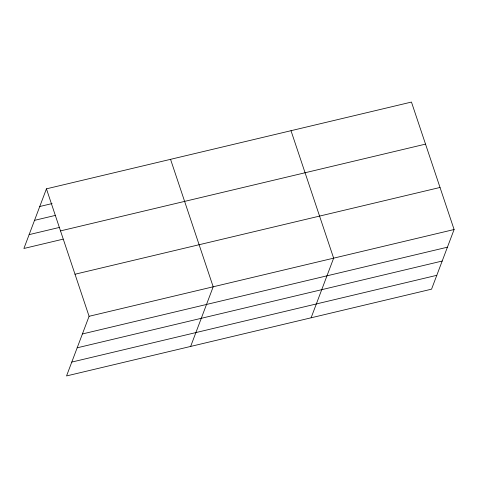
<?xml version="1.0" encoding="UTF-8"?>
<svg xmlns="http://www.w3.org/2000/svg" width="478" height="478" viewBox="0 0 478 478"><rect width="100%" height="100%" fill="white"/><g stroke="black" fill="none" stroke-linecap="round" stroke-linejoin="round"><path stroke-width="0.72" d="M46.438 188.834L89.081 316.293L66.544 375.935L431.562 289.166L454.1 229.524L411.456 102.065L46.438 188.834L23.9 248.476L63.09 239.161M190.65 346.436L213.188 286.794L170.544 159.329M311.106 317.804L333.644 258.156L291 130.697M39.764 206.502L52.102 203.568M34.53 220.352L55.573 215.351M29.134 234.626L59.619 227.379M60.509 230.898L425.528 144.123M75.01 274.235L440.029 187.46M89.081 316.293L454.1 229.524M82.401 333.961L447.426 247.192M77.167 347.811L442.192 261.042M71.778 362.085L436.796 275.316"/></g></svg>
